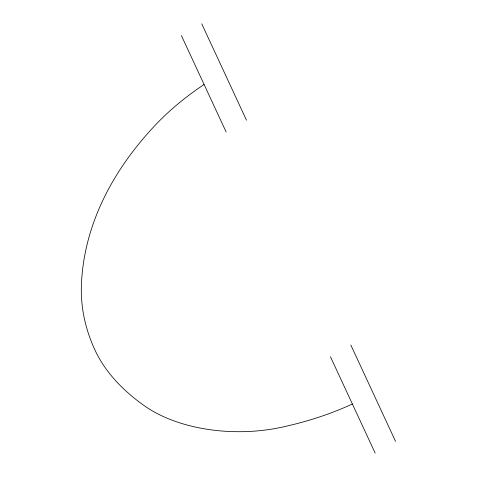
<?xml version="1.0" encoding="UTF-8"?>
<svg xmlns="http://www.w3.org/2000/svg" width="477" height="477" viewBox="0 0 477 477"><rect width="100%" height="100%" fill="white"/><g stroke="black" fill="none" stroke-linecap="round" stroke-linejoin="round"><path stroke-width="0.72" d="M201.765 23.85L246.49 120.204M350.833 345.038L395.552 441.392M181.403 35.608L226.128 131.962M330.472 356.796L375.19 453.15M204.084 84.477A403.029 232.687 0 0 0 154.751 125.713A608.867 351.525 0 0 0 81.448 283.666A403.029 232.687 0 0 0 95.03 350.184A257.336 148.574 0 0 0 144.585 405.921A122.029 70.453 0 0 0 282.008 427.177A257.336 148.574 0 0 0 352.378 403.995"/></g></svg>
